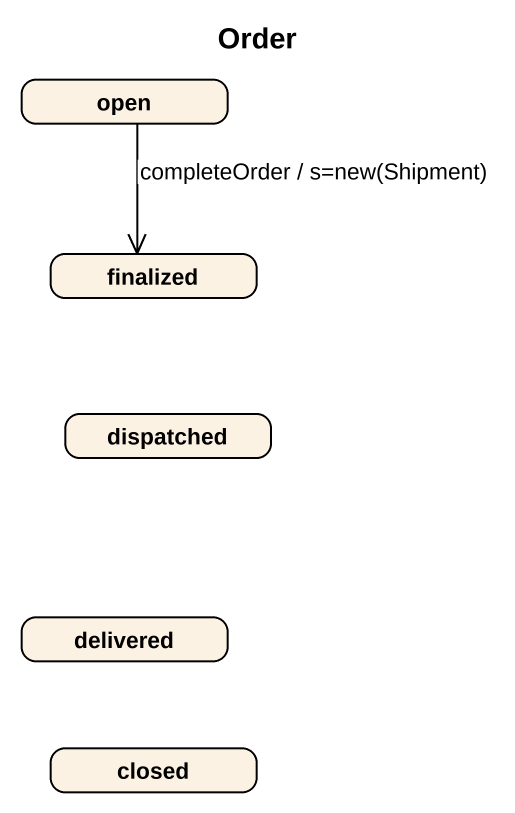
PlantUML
@startuml
title Order
hide empty description
state open
state finalized
state dispatched
state delivered
state closed
open --> finalized : completeOrder / s=new(Shipment)
@enduml
